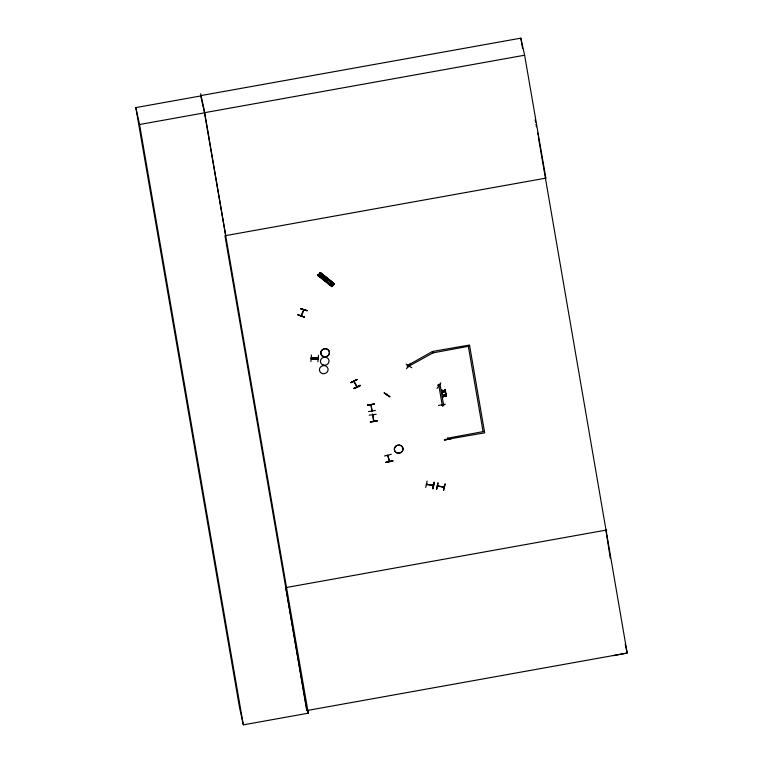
<?xml version="1.0" encoding="UTF-8"?>
<svg xmlns="http://www.w3.org/2000/svg" width="763" height="763" viewBox="0 0 763 763"><rect width="100%" height="100%" fill="white"/><g stroke="black" fill="none" stroke-linecap="round" stroke-linejoin="round"><path stroke-width="1.14" d="M311.18 359.011L318.123 359.325M311.209 358.705L318.152 359.049L311.18 358.534M371.829 410.799L371.114 404.991M371.743 410.742L372.048 410.37L372.182 411.019M372.554 414.929L372.916 415.597L372.745 414.643M373.908 421.195C370.799 402.32 374.347 426.841 373.498 420.442M373.946 421.138L373.822 420.451M442.178 405.468L441.996 404.6M447.929 438.715L447.576 438.782M447.976 439.011L447.719 437.962M310.903 361.528L311.438 355.033M315.014 358.724L314.995 358.133M317.885 361.767L318.505 355.272M320.145 274.575L320.346 272.544L334.452 283.855L320.174 272.658M297.971 314.747L304.485 317.103L298.009 314.89M304.456 317.141L297.98 314.9M408.472 366.173L409.092 366.583L409.111 366.011M438.191 384.943L438.792 385.286M318.228 358.209L311.247 357.809L318.2 358.114M408.997 366.154L408.577 366.66L408.31 366.135M301.08 315.71L303.588 309.94M427.118 481.052L425.716 487.471M426.574 484L427.118 484.629L426.507 484.257M427.051 484.076L427.194 484.238M433.126 485.049C432.983 486.241 432.211 485.077 433.25 485.144M432.611 488.587L433.947 482.149M432.974 488.768L434.319 482.321L432.936 488.749M436.665 489.36L438.019 482.798L436.598 489.331M444.037 486.794L444.142 487.385L437.285 486.012M437.485 485.745L444.219 487.137M443.541 487.29L443.561 486.718M445.249 484.076L443.503 490.456L444.896 483.904M384.19 392.916L389.779 396.798M300.584 308.767L307.203 310.636L300.565 308.595M303.922 309.997L301.423 316.016M353.813 381.319L356.817 386.917M354.013 381.128L357.122 386.822M408.396 366.402L408.472 365.963M318.305 274.661L332.582 285.858L318.276 274.642L317.656 275.424L331.81 286.697L334.461 283.836L333.65 284.713L319.535 273.421L320.346 272.544L318.028 275.033M334.404 283.903L320.126 272.544M332.582 285.858L331.943 286.468L317.971 275.1M319.84 273.097L334.003 284.341L319.592 273.364M300.612 308.662L307.05 310.808M408.367 366.383L408.558 365.735M318.142 274.909L332.258 286.211M406.135 364.065L411.762 367.747M406.479 368.767L410.523 363.322M387.346 394.29L386.908 394.433M386.936 394.461L387.165 394.967L387.604 394.404M438.048 385.134L438.229 384.914M437.018 388.501L440.804 382.797M371.152 405.382L370.971 404.419M319.268 276.282L321.576 273.783M321.652 278.199L323.97 275.691M330.503 285.276L332.811 282.777M443.675 390.837L445.306 389.445L443.704 390.98L441.672 390.122L443.704 390.98M445.792 392.249L443.742 391.371L442.159 392.897L443.77 391.514L445.792 392.249L444.076 391.028L445.392 389.931L444.076 391.028M446.021 393.594C441.996 397.847 446.613 392.01 446.136 394.223L444.829 395.32L446.136 394.223M446.517 396.398L444.457 395.53L442.874 397.046L444.486 395.663L446.517 396.398L444.8 395.177M442.044 392.268L443.332 391.19L442.159 392.897M442.759 396.417L444.047 395.339L442.874 397.046M334.137 284.208L319.983 272.935M444.066 487.366L444.028 486.832M469.665 346.068L433.012 352.868L407.68 366.869L407.022 365.782L432.306 351.571M356.998 379.507L350.78 382.711L356.979 379.478M354.013 381.786L354.299 381.366M353.898 388.52C365.115 382.263 359.974 387.175 353.851 388.357M353.86 388.462L360.079 385.258M332.086 286.402L317.809 275.052M408.567 366.278L409.035 366.545L408.939 365.82M384.466 455.997L391.257 454.319M389.502 461.195L387.757 455.263L389.178 461.205M386.059 462.368C407.347 457.676 371.505 465.964 392.821 460.556M538.373 137.273L627.186 653.042L613.271 655.627M545.879 178.218L524.62 55.222L520.833 38.15L200.659 95.633L204.484 112.848L139.562 124.503L135.814 107.602L200.736 95.947M524.62 55.222L204.446 112.714L308.262 713.195L243.34 724.85L239.601 707.95L135.814 107.602M545.86 178.132L224.942 235.748L307.012 710.525L627.186 653.042L625.202 644.096M432.755 351.409L469.503 345.029L484.677 432.831L447.929 439.202M438.649 384.438L440.032 384.409L443.723 405.735L442.34 405.763M367.451 405.229L374.347 404.075L367.432 405.134M368.548 411.581L375.453 410.465M369.178 415.186L376.121 414.29M370.313 421.796L377.284 421.042L370.351 421.996M370.351 421.958L377.199 420.566M606.69 529.999L285.772 587.615L306.755 710.572M445.354 404.19L438.487 405.468M447.91 438.525L447.671 439.021M444.371 439.583L451.295 438.563M451.295 438.525L444.467 440.079L451.305 438.601M426.622 484.276L433.231 485.373M311.304 357.599L318.257 357.923M311.18 358.591L318.161 359.011M408.539 366.66L408.415 365.925M408.997 366.593L408.739 365.687M371.028 404.667L372.125 410.999M314.442 358.829L314.509 358.105L314.451 358.763M444.114 391.171L445.678 391.591M443.36 391.333L441.672 390.122M444.829 395.32L446.393 395.739M444.085 395.482L442.397 394.28L444.419 395.129M437.428 486.298L437.333 485.793M438.286 385.162L438.725 385.153M438.143 385.344L438.515 385.42M389.779 396.646L384.18 392.926L389.836 396.741M320.145 272.639L334.289 283.96M319.697 273.125L333.841 284.446M432.354 351.781L433.012 352.868L432.802 351.619M350.751 382.635L357.036 379.65M468.329 346.307L483.074 431.61M484.419 431.372L447.767 438.172L447.976 439.412M441.748 404.648L441.777 405.239M443.475 486.775L443.541 487.328M437.962 485.821L437.972 486.126M433.05 485.373L426.441 484.553L426.422 484.047M326.65 277.77L324.342 280.269M325.219 276.616L322.911 279.124M322.511 274.461L320.202 276.959M200.631 93.744L204.341 110.501L225.695 235.614M307.508 709.819L308.262 713.195M535.159 119.762L535.588 122.099M536.017 124.436L536.446 126.763M537.514 132.6L537.944 134.937M520.833 38.15L522.636 48.584M445.306 389.445L445.42 390.065M438.696 384.647L442.378 405.973M367.47 405.306L374.328 403.961M139.562 124.503L243.34 724.85M605.936 530.132L610.305 558.363M397.237 453.041A4.368 4.053 -12.5 0 0 402.95 448.272A4.33 4.025 -12.5 0 0 395.844 446.136A4.368 4.053 -12.5 0 0 397.237 453.041M402.95 448.272A4.368 4.053 -12.5 0 0 395.825 446.155A4.33 4.025 -12.5 0 0 397.237 452.964A4.33 4.025 -12.5 0 0 402.902 448.234M323.293 365.057A4.33 4.025 -12.5 0 0 328.958 360.327A4.33 4.025 -12.5 0 0 321.9 358.228A4.33 4.025 -12.5 0 0 323.293 365.057M322.329 373.546A4.368 4.053 -12.5 0 0 328.042 368.777A4.368 4.053 -12.5 0 0 320.927 366.66A4.368 4.053 -12.5 0 0 322.329 373.546M323.693 356.693A4.368 4.053 -12.5 0 0 329.406 351.934A4.368 4.053 -12.5 0 0 322.291 349.816A4.368 4.053 -12.5 0 0 323.693 356.693M323.684 356.559A4.33 4.025 -12.5 0 0 329.349 351.829A4.33 4.025 -12.5 0 0 322.282 349.731A4.33 4.025 -12.5 0 0 323.684 356.559"/></g></svg>
